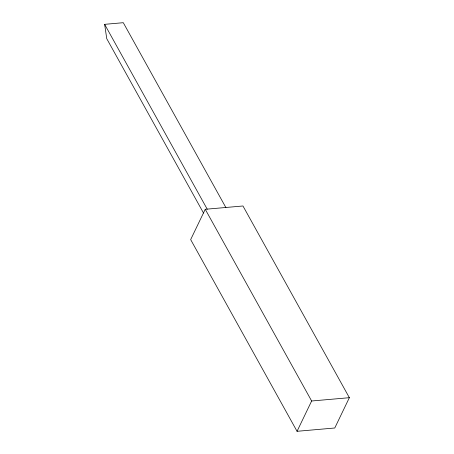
<?xml version="1.0" encoding="UTF-8"?>
<svg xmlns="http://www.w3.org/2000/svg" width="454" height="454" viewBox="0 0 454 454"><rect width="100%" height="100%" fill="white"/><g stroke="black" fill="none" stroke-linecap="round" stroke-linejoin="round"><path stroke-width="0.68" d="M205.248 209.288L190.663 239.593L297.052 431.3L334.774 427.997L349.359 397.693L242.969 205.985L205.248 209.288L311.637 400.995L297.052 431.3M203.528 213.051L106.747 38.664L104.641 24.334L123.295 22.7L225.91 207.603M311.637 400.995L349.359 397.693M104.641 24.334L207.257 209.237"/></g></svg>
